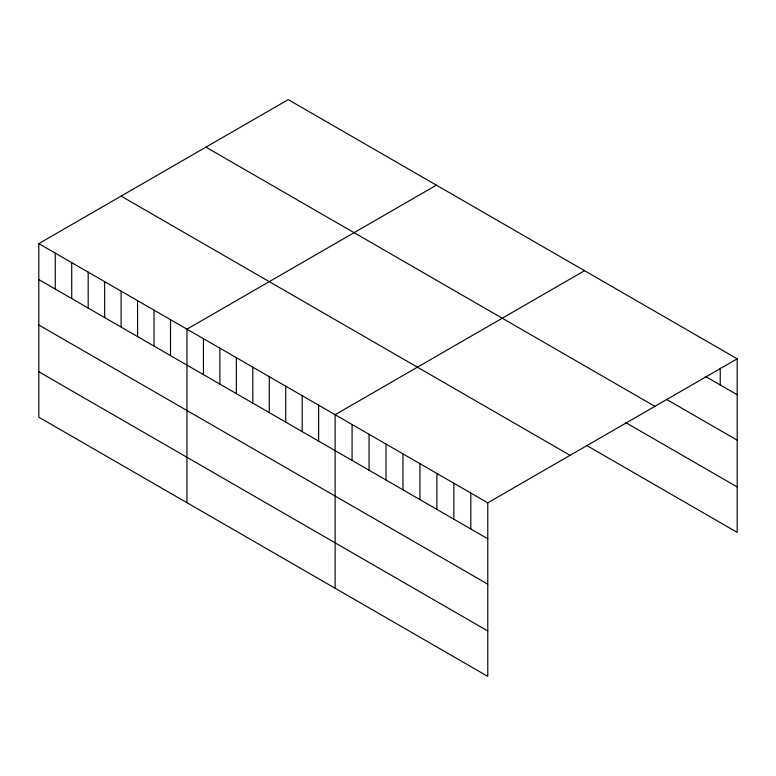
<?xml version="1.0" encoding="UTF-8"?>
<svg xmlns="http://www.w3.org/2000/svg" width="776" height="776" viewBox="0 0 776 776"><rect width="100%" height="100%" fill="white"/><g stroke="black" fill="none" stroke-linecap="round" stroke-linejoin="round"><path stroke-width="1.16" d="M38.8 243.625L487.774 502.838L487.774 676.381L38.8 417.168L38.8 243.625L288.226 99.619L737.2 358.832L737.2 532.375L586.549 445.395M436.393 185.163L186.958 329.17L186.958 502.702M584.551 270.698L335.125 414.704L335.125 588.247M487.774 502.838L737.2 358.832M705.277 376.331L737.2 394.761M666.361 399.281L737.2 440.176M205.921 147.139L654.886 406.352M625.456 422.445L737.2 486.959M121.114 196.105L570.079 455.318M38.8 279.564L487.774 538.767M38.8 324.969L487.774 584.183M38.8 371.752L487.774 630.966M720.235 368.202L720.235 384.974M470.809 493.051L470.809 528.98M453.853 483.254L453.853 519.183M436.888 473.457L436.888 509.395M419.923 463.67L419.923 499.598M402.967 453.873L402.967 489.811M386.002 444.085L386.002 480.014M369.046 434.288L369.046 470.227M352.081 424.501L352.081 460.43M318.655 405.198L318.655 441.137M302.194 395.702L302.194 431.631M285.733 386.196L285.733 422.125M269.272 376.69L269.272 412.619M252.811 367.184L252.811 403.113M236.35 357.678L236.35 393.616M219.889 348.172L219.889 384.11M203.419 338.675L203.419 374.604M170.497 319.663L170.497 355.592M154.036 310.157L154.036 346.086M137.575 300.651L137.575 336.59M121.114 291.145L121.114 327.084M104.653 281.649L104.653 317.578M88.183 272.143L88.183 308.072M71.722 262.637L71.722 298.566M55.261 253.131L55.261 289.06"/></g></svg>
